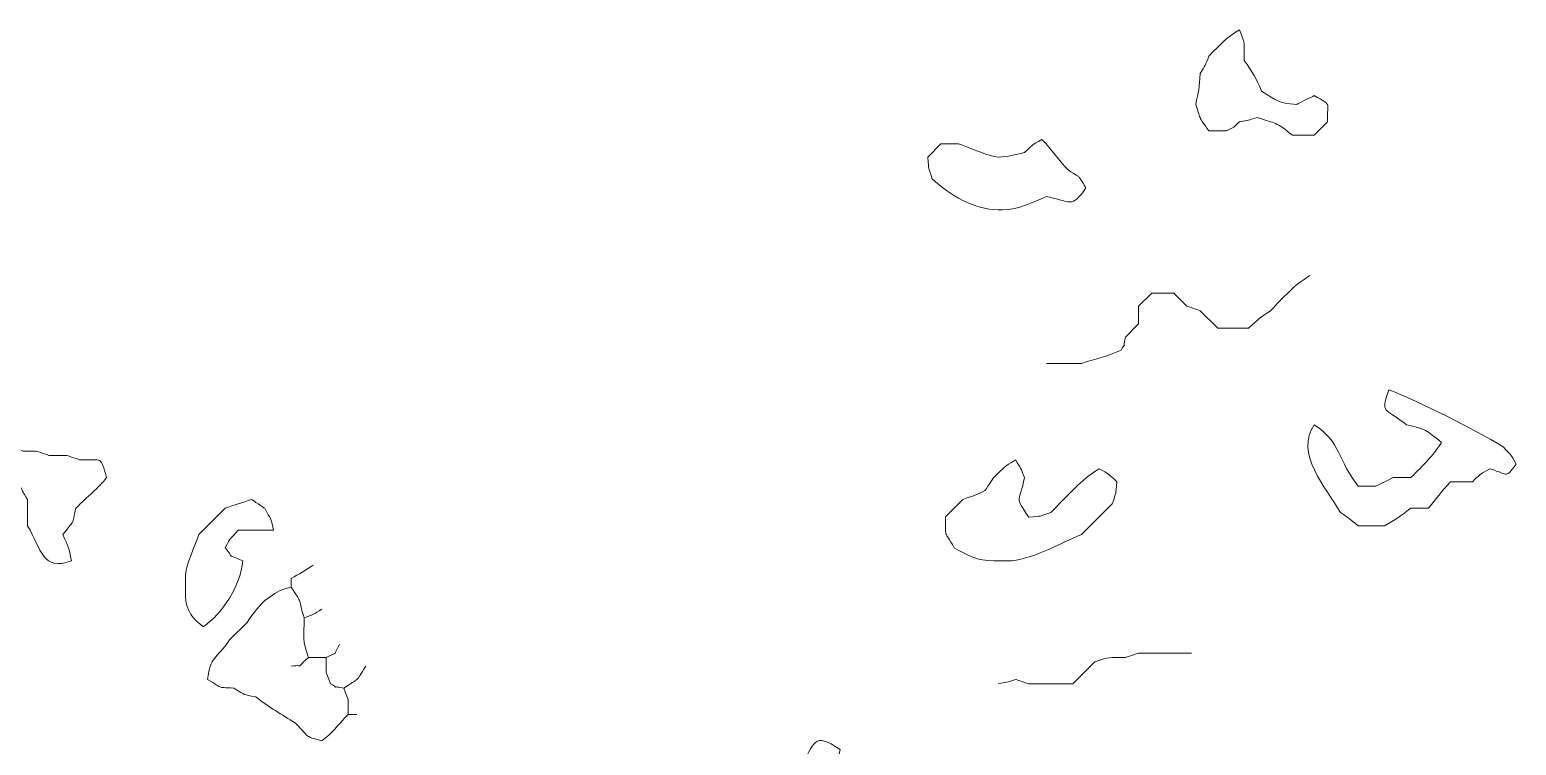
# Model space of a CAD drawing. Header units: millimetres. Extents: x -1760 to -1105, y 422 to 906.
# Drawn here: x -1527.02 to -1479.63, y 579.87 to 602.69 of the extents above; entities that cross this region are included whole.
import ezdxf

# ---------------------------------------------------------------- set-up
doc = ezdxf.new("R2010")
doc.units = ezdxf.units.MM
doc.header["$MEASUREMENT"] = 0
doc.layers.add('layer 1', color=7, linetype='Continuous')

msp = doc.modelspace()

# ---------------------------------------------------------------- linework, layer by layer
at = {"layer": 'layer 1', "color": 225, "lineweight": 0}
for points, knots in [([(-1486.0716, 600.5869), (-1486.161, 600.5359), (-1486.535, 600.3577), (-1486.6317, 600.3068), (-1486.6317, 600.3068), (-1487.2624, 600.3555), (-1487.2335, 600.4167), (-1487.7519, 600.7269), (-1487.7519, 600.7269), (-1487.9122, 601.0996), (-1488.042, 601.3656), (-1488.3117, 601.7069), (-1488.3117, 601.7069), (-1488.3117, 602.2982), (-1488.2523, 602.1731), (-1488.4518, 602.6869), (-1488.4518, 602.6869), (-1488.9238, 602.3984), (-1489.021, 602.2578), (-1489.4318, 601.847), (-1489.4318, 601.847), (-1489.5413, 601.5436), (-1489.5556, 601.5519), (-1489.7119, 601.2871), (-1489.7119, 601.2871), (-1489.7218, 600.8509), (-1489.7773, 600.7013), (-1489.8518, 600.3071), (-1489.8518, 600.3071), (-1489.6553, 599.7395), (-1489.7913, 599.9566), (-1489.4318, 599.467), (-1489.4318, 599.467), (-1489.4318, 599.467), (-1488.872, 599.4672), (-1488.872, 599.4672), (-1488.872, 599.4672), (-1488.5292, 599.6231), (-1488.7358, 599.5227), (-1488.452, 599.7471), (-1488.452, 599.7471), (-1488.1512, 599.8102), (-1488.2112, 599.7811), (-1487.8919, 599.887), (-1487.8919, 599.887), (-1487.2704, 599.6811), (-1487.3204, 599.7605), (-1486.7719, 599.3269), (-1486.7719, 599.3269), (-1486.7719, 599.3269), (-1486.0718, 599.3271), (-1486.0718, 599.3271), (-1486.0718, 599.3271), (-1486.0718, 599.3271), (-1485.652, 599.7469), (-1485.652, 599.7469), (-1485.652, 599.7469), (-1485.6668, 600.4369), (-1485.4973, 600.2461), (-1486.0718, 600.587), (-1486.0718, 600.587), (-1486.0718, 600.587), (-1486.0716, 600.5869), (-1486.0716, 600.5869)], [0, 0, 0, 0, 0.0588235, 0.0588235, 0.0588235, 0.0588235, 0.1176471, 0.1176471, 0.1176471, 0.1176471, 0.1764706, 0.1764706, 0.1764706, 0.1764706, 0.2352941, 0.2352941, 0.2352941, 0.2352941, 0.2941176, 0.2941176, 0.2941176, 0.2941176, 0.3529412, 0.3529412, 0.3529412, 0.3529412, 0.4117647, 0.4117647, 0.4117647, 0.4117647, 0.4705882, 0.4705882, 0.4705882, 0.4705882, 0.5294118, 0.5294118, 0.5294118, 0.5294118, 0.5882353, 0.5882353, 0.5882353, 0.5882353, 0.6470588, 0.6470588, 0.6470588, 0.6470588, 0.7058824, 0.7058824, 0.7058824, 0.7058824, 0.7647059, 0.7647059, 0.7647059, 0.7647059, 0.8235294, 0.8235294, 0.8235294, 0.8235294, 0.8823529, 0.8823529, 0.8823529, 0.8823529, 1, 1, 1, 1]), ([(-1493.9131, 598.2067), (-1494.2558, 598.5782), (-1494.4102, 598.8151), (-1494.7531, 599.1867), (-1494.7531, 599.1867), (-1495.1198, 598.9777), (-1494.97, 599.083), (-1495.3131, 598.7669), (-1495.3131, 598.7669), (-1495.6234, 598.7082), (-1495.8172, 598.6269), (-1496.1531, 598.6267), (-1496.1531, 598.6267), (-1496.3882, 598.6267), (-1497.1262, 598.9477), (-1497.413, 599.0467), (-1497.413, 599.0467), (-1497.413, 599.0467), (-1497.973, 599.0468), (-1497.973, 599.0468), (-1497.973, 599.0468), (-1497.973, 599.0468), (-1498.393, 598.6267), (-1498.393, 598.6267), (-1498.393, 598.6267), (-1498.3554, 598.146), (-1498.3979, 598.3743), (-1498.253, 597.9268), (-1498.253, 597.9268), (-1497.6963, 597.4128), (-1496.914, 596.9468), (-1496.1529, 596.9468), (-1496.1529, 596.9468), (-1496.1529, 596.9468), (-1496.013, 596.9466), (-1496.013, 596.9466), (-1496.013, 596.9466), (-1495.4768, 596.9468), (-1495.0706, 597.1833), (-1494.6128, 597.3666), (-1494.6128, 597.3666), (-1493.829, 597.2184), (-1493.8179, 596.9618), (-1493.3529, 597.6465), (-1493.3529, 597.6465), (-1493.6605, 598.1166), (-1493.4309, 597.8862), (-1493.9128, 598.2067), (-1493.9128, 598.2067), (-1493.9128, 598.2067), (-1493.9131, 598.2067), (-1493.9131, 598.2067)], [0, 0, 0, 0, 0.0714286, 0.0714286, 0.0714286, 0.0714286, 0.1428571, 0.1428571, 0.1428571, 0.1428571, 0.2142857, 0.2142857, 0.2142857, 0.2142857, 0.2857143, 0.2857143, 0.2857143, 0.2857143, 0.3571429, 0.3571429, 0.3571429, 0.3571429, 0.4285714, 0.4285714, 0.4285714, 0.4285714, 0.5, 0.5, 0.5, 0.5, 0.5714286, 0.5714286, 0.5714286, 0.5714286, 0.6428571, 0.6428571, 0.6428571, 0.6428571, 0.7142857, 0.7142857, 0.7142857, 0.7142857, 0.7857143, 0.7857143, 0.7857143, 0.7857143, 0.8571429, 0.8571429, 0.8571429, 0.8571429, 1, 1, 1, 1]), ([(-1494.6125, 592.0464), (-1494.6125, 592.0464), (-1493.4924, 592.0464), (-1493.4924, 592.0464), (-1493.4924, 592.0464), (-1492.9841, 592.2111), (-1492.7382, 592.231), (-1492.2325, 592.4663), (-1492.2325, 592.4663), (-1492.0166, 592.862), (-1492.2048, 592.349), (-1492.0923, 592.8863), (-1492.0923, 592.8863), (-1492.0923, 592.8863), (-1491.6723, 593.3061), (-1491.6723, 593.3061), (-1491.6723, 593.3061), (-1491.6723, 593.3061), (-1491.6725, 593.866), (-1491.6725, 593.866), (-1491.6725, 593.866), (-1491.6725, 593.866), (-1491.2523, 594.286), (-1491.2523, 594.286), (-1491.2523, 594.286), (-1491.2523, 594.286), (-1490.5524, 594.2861), (-1490.5524, 594.2861), (-1490.5524, 594.2861), (-1490.5524, 594.2861), (-1490.1324, 593.866), (-1490.1324, 593.866), (-1490.1324, 593.866), (-1490.1241, 593.8626), (-1489.7359, 593.7347), (-1489.7124, 593.7263), (-1489.7124, 593.7263), (-1489.7124, 593.7263), (-1489.1524, 593.1662), (-1489.1524, 593.1662), (-1489.1524, 593.1662), (-1489.1524, 593.1662), (-1488.1722, 593.1662), (-1488.1722, 593.1662), (-1488.1722, 593.1662), (-1487.8433, 593.4691), (-1487.8119, 593.4966), (-1487.4723, 593.7261), (-1487.4723, 593.7261), (-1487.0107, 594.1877), (-1486.7414, 594.5225), (-1486.2122, 594.8462)], [0, 0, 0, 0, 0.0714286, 0.0714286, 0.0714286, 0.0714286, 0.1428571, 0.1428571, 0.1428571, 0.1428571, 0.2142857, 0.2142857, 0.2142857, 0.2142857, 0.2857143, 0.2857143, 0.2857143, 0.2857143, 0.3571429, 0.3571429, 0.3571429, 0.3571429, 0.4285714, 0.4285714, 0.4285714, 0.4285714, 0.5, 0.5, 0.5, 0.5, 0.5714286, 0.5714286, 0.5714286, 0.5714286, 0.6428571, 0.6428571, 0.6428571, 0.6428571, 0.7142857, 0.7142857, 0.7142857, 0.7142857, 0.7857143, 0.7857143, 0.7857143, 0.7857143, 0.8571429, 0.8571429, 0.8571429, 0.8571429, 1, 1, 1, 1]), ([(-1480.0524, 589.3863), (-1481.0201, 589.9657), (-1482.6557, 590.7903), (-1483.6925, 591.2064), (-1483.6925, 591.2064), (-1483.9816, 590.4172), (-1483.8153, 590.6398), (-1483.1325, 590.086), (-1483.1325, 590.086), (-1482.5241, 589.9577), (-1482.5051, 589.9151), (-1482.0126, 589.5261), (-1482.0126, 589.5261), (-1482.341, 589.04), (-1482.5536, 588.8449), (-1482.9926, 588.4059), (-1482.9926, 588.4059), (-1482.9926, 588.4059), (-1483.5525, 588.4061), (-1483.5525, 588.4061), (-1483.5525, 588.4061), (-1483.6419, 588.3551), (-1484.0156, 588.1769), (-1484.1125, 588.126), (-1484.1125, 588.126), (-1484.1125, 588.126), (-1484.6725, 588.126), (-1484.6725, 588.126), (-1484.6725, 588.126), (-1485.3029, 588.9248), (-1485.2417, 589.5665), (-1486.0725, 590.086), (-1486.0725, 590.086), (-1486.7075, 589.1947), (-1485.7093, 588.0822), (-1485.2325, 587.286), (-1485.2325, 587.286), (-1484.9676, 587.1161), (-1484.9263, 587.0706), (-1484.6727, 586.866), (-1484.6727, 586.866), (-1484.6727, 586.866), (-1483.8327, 586.866), (-1483.8327, 586.866), (-1483.8327, 586.866), (-1483.4609, 587.0888), (-1483.3542, 587.1407), (-1482.9928, 587.4259), (-1482.9928, 587.4259), (-1482.9928, 587.4259), (-1482.4327, 587.4261), (-1482.4327, 587.4261), (-1482.4327, 587.4261), (-1482.1669, 587.754), (-1482.0336, 587.9401), (-1481.733, 588.266), (-1481.733, 588.266), (-1481.733, 588.266), (-1481.0329, 588.2662), (-1481.0329, 588.2662), (-1481.0329, 588.2662), (-1480.7047, 588.5941), (-1480.7966, 588.4909), (-1480.4729, 588.686), (-1480.4729, 588.686), (-1479.8143, 588.4726), (-1480.0101, 588.3868), (-1479.6329, 588.826), (-1479.6329, 588.826), (-1479.845, 589.1984), (-1479.7412, 589.0409), (-1480.0529, 589.3861), (-1480.0529, 589.3861), (-1480.0529, 589.3861), (-1480.0524, 589.3863), (-1480.0524, 589.3863)], [0, 0, 0, 0, 0.05, 0.05, 0.05, 0.05, 0.1, 0.1, 0.1, 0.1, 0.15, 0.15, 0.15, 0.15, 0.2, 0.2, 0.2, 0.2, 0.25, 0.25, 0.25, 0.25, 0.3, 0.3, 0.3, 0.3, 0.35, 0.35, 0.35, 0.35, 0.4, 0.4, 0.4, 0.4, 0.45, 0.45, 0.45, 0.45, 0.5, 0.5, 0.5, 0.5, 0.55, 0.55, 0.55, 0.55, 0.6, 0.6, 0.6, 0.6, 0.65, 0.65, 0.65, 0.65, 0.7, 0.7, 0.7, 0.7, 0.75, 0.75, 0.75, 0.75, 0.8, 0.8, 0.8, 0.8, 0.85, 0.85, 0.85, 0.85, 0.9, 0.9, 0.9, 0.9, 1, 1, 1, 1]), ([(-1527.3747, 588.2662), (-1527.2656, 587.9626), (-1527.2509, 587.9707), (-1527.0948, 587.7062), (-1527.0948, 587.7062), (-1527.0948, 587.7062), (-1527.0948, 586.8662), (-1527.0948, 586.8662), (-1527.0948, 586.8662), (-1526.6464, 586.118), (-1526.6279, 585.4041), (-1525.6946, 585.7461), (-1525.6946, 585.7461), (-1525.7761, 586.1771), (-1525.7987, 586.2077), (-1525.9746, 586.5861), (-1525.9746, 586.5861), (-1525.6128, 587.0445), (-1525.6751, 586.8544), (-1525.5546, 587.4262), (-1525.5546, 587.4262), (-1525.1794, 587.8014), (-1524.8277, 588.0704), (-1524.5746, 588.4062), (-1524.5746, 588.4062), (-1524.7815, 589.1104), (-1524.6748, 588.9502), (-1525.4145, 588.9661), (-1525.4145, 588.9661), (-1525.4228, 588.9694), (-1525.8111, 589.0977), (-1525.8345, 589.1063), (-1525.8345, 589.1063), (-1525.8345, 589.1063), (-1526.3944, 589.1061), (-1526.3944, 589.1061), (-1526.3944, 589.1061), (-1526.4027, 589.1095), (-1526.7911, 589.2377), (-1526.8145, 589.246), (-1526.8145, 589.246), (-1526.8145, 589.246), (-1527.2345, 589.2462), (-1527.2345, 589.2462), (-1527.2345, 589.2462), (-1527.2428, 589.2496), (-1527.631, 589.3776), (-1527.6543, 589.3861), (-1527.6543, 589.3861), (-1528.0678, 589.2995), (-1528.0762, 589.3778), (-1528.2143, 589.3863), (-1528.2143, 589.3863), (-1528.042, 588.7876), (-1527.8612, 588.7638), (-1527.3744, 588.2662), (-1527.3744, 588.2662), (-1527.3744, 588.2662), (-1527.3747, 588.2662), (-1527.3747, 588.2662)], [0, 0, 0, 0, 0.0625, 0.0625, 0.0625, 0.0625, 0.125, 0.125, 0.125, 0.125, 0.1875, 0.1875, 0.1875, 0.1875, 0.25, 0.25, 0.25, 0.25, 0.3125, 0.3125, 0.3125, 0.3125, 0.375, 0.375, 0.375, 0.375, 0.4375, 0.4375, 0.4375, 0.4375, 0.5, 0.5, 0.5, 0.5, 0.5625, 0.5625, 0.5625, 0.5625, 0.625, 0.625, 0.625, 0.625, 0.6875, 0.6875, 0.6875, 0.6875, 0.75, 0.75, 0.75, 0.75, 0.8125, 0.8125, 0.8125, 0.8125, 0.875, 0.875, 0.875, 0.875, 1, 1, 1, 1]), ([(-1492.3718, 588.266), (-1492.7001, 588.5943), (-1492.6031, 588.4907), (-1492.9319, 588.6862), (-1492.9319, 588.6862), (-1493.5081, 588.3336), (-1493.9618, 587.7961), (-1494.4719, 587.286), (-1494.4719, 587.286), (-1494.8831, 587.1497), (-1494.7296, 587.18), (-1495.172, 587.146), (-1495.172, 587.146), (-1495.6537, 587.8219), (-1495.46, 587.6224), (-1495.3119, 588.4061), (-1495.3119, 588.4061), (-1495.4214, 588.7096), (-1495.4357, 588.7013), (-1495.592, 588.9661), (-1495.592, 588.9661), (-1495.9894, 588.7264), (-1495.9313, 588.7588), (-1496.2919, 588.4059), (-1496.2919, 588.4059), (-1496.3002, 588.3893), (-1496.5566, 588.0097), (-1496.5718, 587.9861), (-1496.5718, 587.9861), (-1496.8561, 587.851), (-1496.9724, 587.8097), (-1497.2719, 587.706), (-1497.2719, 587.706), (-1497.2719, 587.706), (-1497.8317, 587.1461), (-1497.8317, 587.1461), (-1497.8317, 587.1461), (-1497.8169, 586.4441), (-1497.8919, 586.7554), (-1497.5518, 586.1659), (-1497.5518, 586.1659), (-1497.1445, 585.9308), (-1496.7992, 585.746), (-1496.2917, 585.746), (-1496.2917, 585.746), (-1496.2917, 585.746), (-1495.8717, 585.746), (-1495.8717, 585.746), (-1495.8717, 585.746), (-1495.1115, 585.7461), (-1494.1733, 586.3127), (-1493.4917, 586.5859), (-1493.4917, 586.5859), (-1493.4917, 586.5859), (-1492.5115, 587.5659), (-1492.5115, 587.5659), (-1492.5115, 587.5659), (-1492.3754, 587.9771), (-1492.4055, 587.8236), (-1492.3715, 588.266), (-1492.3715, 588.266), (-1492.3715, 588.266), (-1492.3718, 588.266), (-1492.3718, 588.266)], [0, 0, 0, 0, 0.0588235, 0.0588235, 0.0588235, 0.0588235, 0.1176471, 0.1176471, 0.1176471, 0.1176471, 0.1764706, 0.1764706, 0.1764706, 0.1764706, 0.2352941, 0.2352941, 0.2352941, 0.2352941, 0.2941176, 0.2941176, 0.2941176, 0.2941176, 0.3529412, 0.3529412, 0.3529412, 0.3529412, 0.4117647, 0.4117647, 0.4117647, 0.4117647, 0.4705882, 0.4705882, 0.4705882, 0.4705882, 0.5294118, 0.5294118, 0.5294118, 0.5294118, 0.5882353, 0.5882353, 0.5882353, 0.5882353, 0.6470588, 0.6470588, 0.6470588, 0.6470588, 0.7058824, 0.7058824, 0.7058824, 0.7058824, 0.7647059, 0.7647059, 0.7647059, 0.7647059, 0.8235294, 0.8235294, 0.8235294, 0.8235294, 0.8823529, 0.8823529, 0.8823529, 0.8823529, 1, 1, 1, 1]), ([(-1519.5345, 587.4261), (-1519.5511, 587.4343), (-1519.9306, 587.691), (-1519.9545, 587.706), (-1519.9545, 587.706), (-1520.2347, 587.6091), (-1520.5141, 587.5231), (-1520.7944, 587.4261), (-1520.7944, 587.4261), (-1520.7944, 587.4261), (-1521.6344, 586.5861), (-1521.6344, 586.5861), (-1521.6344, 586.5861), (-1521.7335, 586.2993), (-1522.0544, 585.5609), (-1522.0544, 585.3258), (-1522.0544, 585.3258), (-1522.0544, 585.3258), (-1522.0544, 584.6257), (-1522.0544, 584.6257), (-1522.0544, 584.6257), (-1522.0544, 584.1311), (-1521.7958, 583.8796), (-1521.4943, 583.6459), (-1521.4943, 583.6459), (-1520.8881, 584.0474), (-1520.2933, 584.9773), (-1520.2342, 585.746), (-1520.2342, 585.746), (-1520.8428, 586.0352), (-1520.4549, 585.7576), (-1520.7942, 586.1658), (-1520.7942, 586.1658), (-1520.5856, 586.5327), (-1520.6904, 586.3827), (-1520.3743, 586.7258), (-1520.3743, 586.7258), (-1520.3743, 586.7258), (-1519.254, 586.7258), (-1519.254, 586.7258), (-1519.254, 586.7258), (-1519.3553, 587.2498), (-1519.3338, 587.007), (-1519.5341, 587.4257), (-1519.5341, 587.4257), (-1519.5341, 587.4257), (-1519.5345, 587.4261), (-1519.5345, 587.4261)], [0, 0, 0, 0, 0.0769231, 0.0769231, 0.0769231, 0.0769231, 0.1538462, 0.1538462, 0.1538462, 0.1538462, 0.2307692, 0.2307692, 0.2307692, 0.2307692, 0.3076923, 0.3076923, 0.3076923, 0.3076923, 0.3846154, 0.3846154, 0.3846154, 0.3846154, 0.4615385, 0.4615385, 0.4615385, 0.4615385, 0.5384615, 0.5384615, 0.5384615, 0.5384615, 0.6153846, 0.6153846, 0.6153846, 0.6153846, 0.6923077, 0.6923077, 0.6923077, 0.6923077, 0.7692308, 0.7692308, 0.7692308, 0.7692308, 0.8461538, 0.8461538, 0.8461538, 0.8461538, 1, 1, 1, 1]), ([(-1517.9934, 585.6059), (-1518.2476, 585.4361), (-1518.4289, 585.3249), (-1518.6935, 585.1861), (-1518.6935, 585.1861), (-1518.6935, 585.1861), (-1518.6935, 584.9062), (-1518.6935, 584.9062), (-1518.6935, 584.9062), (-1519.1971, 584.7721), (-1519.0944, 584.773), (-1519.5334, 584.486), (-1519.5334, 584.486), (-1519.8365, 584.1569), (-1519.864, 584.1257), (-1520.0933, 583.7861), (-1520.0933, 583.7861), (-1520.0933, 583.7861), (-1520.6535, 583.2261), (-1520.6535, 583.2261), (-1520.6535, 583.2261), (-1521.0825, 582.5913), (-1521.28, 582.7103), (-1521.3534, 581.9662), (-1521.3534, 581.9662), (-1520.8096, 581.6524), (-1521.1331, 581.7335), (-1520.5133, 581.6859), (-1520.5133, 581.6859), (-1520.0922, 581.4377), (-1520.2755, 581.5033), (-1519.8134, 581.4061), (-1519.8134, 581.4061), (-1519.3923, 581.0736), (-1518.997, 580.8561), (-1518.5532, 580.5662), (-1518.5532, 580.5662), (-1518.0553, 580.079), (-1518.3116, 580.1783), (-1517.7133, 580.006), (-1517.7133, 580.006), (-1517.382, 580.2559), (-1517.2303, 580.481), (-1516.8733, 580.8461)], [0, 0, 0, 0, 0.0833333, 0.0833333, 0.0833333, 0.0833333, 0.1666667, 0.1666667, 0.1666667, 0.1666667, 0.25, 0.25, 0.25, 0.25, 0.3333333, 0.3333333, 0.3333333, 0.3333333, 0.4166667, 0.4166667, 0.4166667, 0.4166667, 0.5, 0.5, 0.5, 0.5, 0.5833333, 0.5833333, 0.5833333, 0.5833333, 0.6666667, 0.6666667, 0.6666667, 0.6666667, 0.75, 0.75, 0.75, 0.75, 0.8333333, 0.8333333, 0.8333333, 0.8333333, 1, 1, 1, 1]), ([(-1518.6945, 584.906), (-1518.2962, 584.3469), (-1518.4816, 584.5649), (-1518.2745, 583.9258), (-1518.2745, 583.9258), (-1517.9819, 584.0322), (-1517.9747, 584.0403), (-1517.7145, 584.2059)], [0, 0, 0, 0, 0.3333333, 0.3333333, 0.3333333, 0.3333333, 1, 1, 1, 1]), ([(-1517.1532, 583.0859), (-1517.3635, 582.6811), (-1517.1681, 582.8758), (-1517.5732, 582.6659), (-1517.5732, 582.6659), (-1517.5732, 582.0905), (-1517.6193, 582.3048), (-1517.4334, 581.8259), (-1517.4334, 581.8259), (-1517.0375, 581.6102), (-1517.5503, 581.7982), (-1517.0134, 581.6859), (-1517.0134, 581.6859), (-1516.5052, 582.0293), (-1516.6479, 581.851), (-1516.3135, 582.386)], [0, 0, 0, 0, 0.2, 0.2, 0.2, 0.2, 0.4, 0.4, 0.4, 0.4, 0.6, 0.6, 0.6, 0.6, 1, 1, 1, 1]), ([(-1518.6945, 582.386), (-1518.1791, 582.4664), (-1518.643, 582.2366), (-1518.1345, 582.6657), (-1518.1345, 582.6657), (-1518.1345, 582.6657), (-1517.5745, 582.6659), (-1517.5745, 582.6659)], [0, 0, 0, 0, 0.3333333, 0.3333333, 0.3333333, 0.3333333, 1, 1, 1, 1]), ([(-1496.1522, 581.8257), (-1495.8551, 581.888), (-1495.9211, 581.8474), (-1495.5923, 581.9656), (-1495.5923, 581.9656), (-1495.584, 581.9623), (-1495.1956, 581.8342), (-1495.1723, 581.8257), (-1495.1723, 581.8257), (-1495.1723, 581.8257), (-1493.7724, 581.8257), (-1493.7724, 581.8257), (-1493.7724, 581.8257), (-1493.7724, 581.8257), (-1493.0723, 582.5255), (-1493.0723, 582.5255), (-1493.0723, 582.5255), (-1492.5533, 582.6938), (-1492.6715, 582.6657), (-1492.0921, 582.6657), (-1492.0921, 582.6657), (-1492.0838, 582.6691), (-1491.6956, 582.7973), (-1491.6721, 582.8056), (-1491.6721, 582.8056), (-1491.6721, 582.8056), (-1489.992, 582.8058), (-1489.992, 582.8058)], [0, 0, 0, 0, 0.125, 0.125, 0.125, 0.125, 0.25, 0.25, 0.25, 0.25, 0.375, 0.375, 0.375, 0.375, 0.5, 0.5, 0.5, 0.5, 0.625, 0.625, 0.625, 0.625, 0.75, 0.75, 0.75, 0.75, 1, 1, 1, 1]), ([(-1517.0144, 581.6857), (-1516.8283, 581.2066), (-1516.8744, 581.4211), (-1516.8744, 580.8457), (-1516.8744, 580.8457), (-1516.8744, 580.8457), (-1516.5945, 580.8456), (-1516.5945, 580.8456)], [0, 0, 0, 0, 0.3333333, 0.3333333, 0.3333333, 0.3333333, 1, 1, 1, 1]), ([(-1501.1925, 579.7257), (-1502.0456, 580.3333), (-1501.9977, 579.9252), (-1502.4526, 579.1656), (-1502.4526, 579.1656), (-1502.4526, 579.1656), (-1502.8725, 578.7457), (-1502.8725, 578.7457), (-1502.8725, 578.7457), (-1502.8725, 578.7457), (-1504.4128, 578.7455), (-1504.4128, 578.7455), (-1504.4128, 578.7455), (-1504.4128, 578.7455), (-1504.9728, 578.1858), (-1504.9728, 578.1858), (-1504.9728, 578.1858), (-1504.9612, 577.6351), (-1504.9929, 577.8399), (-1504.8327, 577.3459), (-1504.8327, 577.3459), (-1504.8327, 577.3459), (-1504.2727, 576.7856), (-1504.2727, 576.7856), (-1504.2727, 576.7856), (-1503.7922, 576.8234), (-1504.0203, 576.7807), (-1503.573, 576.9259), (-1503.573, 576.9259), (-1502.8401, 577.6584), (-1501.2921, 578.7169), (-1501.1926, 579.726), (-1501.1926, 579.726), (-1501.1926, 579.726), (-1501.1925, 579.7257), (-1501.1925, 579.7257)], [0, 0, 0, 0, 0.1, 0.1, 0.1, 0.1, 0.2, 0.2, 0.2, 0.2, 0.3, 0.3, 0.3, 0.3, 0.4, 0.4, 0.4, 0.4, 0.5, 0.5, 0.5, 0.5, 0.6, 0.6, 0.6, 0.6, 0.7, 0.7, 0.7, 0.7, 0.8, 0.8, 0.8, 0.8, 1, 1, 1, 1])]:
    msp.add_open_spline(points, degree=3, knots=knots, dxfattribs=at)
msp.add_open_spline([(-1518.1338, 582.6657), (-1518.3479, 583.2173), (-1518.2738, 583.3051), (-1518.2738, 583.9258)], degree=3, dxfattribs=at)

doc.saveas('drawing.dxf')
